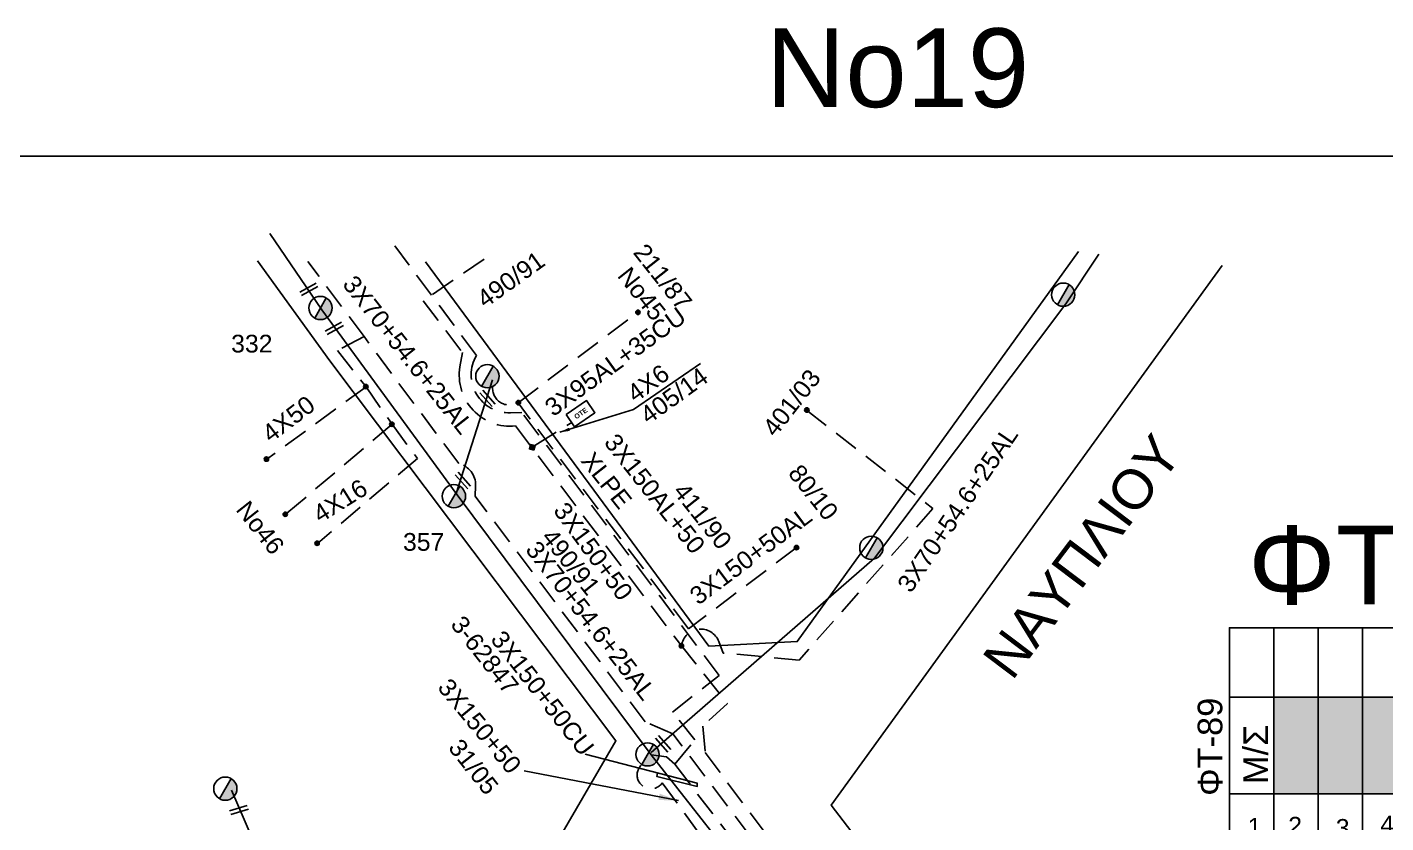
# Model space of a CAD drawing. Header units: millimetres. Extents: x 839 to 3144, y 747 to 1790.
# Drawn here: x 2305.7 to 2443.5, y 1709.7 to 1790.5 of the extents above; entities that cross this region are included whole.
import ezdxf
from ezdxf.enums import TextEntityAlignment as Align

# ---------------------------------------------------------------- set-up
doc = ezdxf.new("R2010")
doc.units = ezdxf.units.MM
doc.linetypes.add('DASHED', pattern=[19.05, 12.7, -6.35])
for name, color, linetype in [('Pillar OTE', 7, 'Continuous'), ('Ασφαλειοκιβώτια Χ.Τ 9 αναχωρήσεων', 7, 'Continuous'), ('Γέφυρες Εναερίου Δικτύου', 7, 'DASHED'), ('Εναέρια παροχή ΧΤ 4x16', 7, 'SYN_LINE'), ('Επιγραφές - Σχήματα', 7, 'Continuous'), ('Καλώδια ΧΤ   3x150+50AL', 7, 'DASHED'), ('Καλώδια ΧΤ   3x150+50CU', 7, 'DASHED'), ('Καλώδια ΧΤ   3x150AL+50CU', 7, 'DASHED'), ('Καλώδια ΧΤ   3x150AL+50XLPE', 7, 'DASHED'), ('Καλώδια ΧΤ   4x50AL', 7, 'DASHED'), ('Μηχανική τομή', 7, 'Continuous'), ('Στύλος ΦΜ', 7, 'Continuous'), ('Στύλος ΦΜ @ 1', 7, 'Continuous'), ('Συνδέσεις', 7, 'Continuous'), ('Συνεστραμμένα ΧΤ   3x70+54.6+25AL', 7, 'SYN_LINE'), ('Υπόβαθρο ΔΕΗ', 7, 'Continuous')]:
    doc.layers.add(name, color=color, linetype=linetype)
doc.styles.get("Standard").update_dxf_attribs({"font": 'ARIAL.TTF'})
doc.linetypes.add('SYN_LINE', pattern='A,0.5,-0.0001,["/\\/\\/\\/",Standard,S=0.1,R=0,X=0,Y=-0.05],-0.25', length=0.7501)
doc.dimstyles.new('ISO-25', dxfattribs={"dimtxt": 2.5, "dimasz": 2.5, "dimexe": 1.25, "dimexo": 0.625, "dimtad": 1, "dimtxsty": 'Standard', "dimcen": 2.5, "dimadec": 0, "dimazin": 0, "dimtfac": 1, "dimtmove": 0, "dimatfit": 3, "dimfxl": 1, "dimarcsym": 0})

# ---------------------------------------------------------------- blocks, each defined once
blk = doc.blocks.new('ΑΣΦΑΛΕΙΟΚΙΒΩΤΙΟ ΥΠΟΣΤΑΘΜΟΥ 9 ΑΝΑΧΩΡΗΣΕΩΝ')
at = {"layer": 'Ασφαλειοκιβώτια Χ.Τ 9 αναχωρήσεων', "ltscale": 40}
for p, q in [((-23.8, 40.36), (24.02, 40.36)), ((-9.72, 40.36), (-9.72, -40.64)), ((9.94, 40.36), (9.94, -40.64)), ((-23.8, 31.36), (24.02, 31.36)), ((-23.8, 22.36), (24.02, 22.36)), ((-23.8, 13.36), (24.02, 13.36)), ((-23.8, 4.36), (24.02, 4.36)), ((-23.8, -4.64), (24.02, -4.64)), ((-23.8, -13.64), (24.02, -13.64)), ((-23.8, -22.64), (24.02, -22.64)), ((-23.8, -31.64), (24.02, -31.64))]:
    blk.add_line(p, q, dxfattribs=at)
at = {"layer": 'Ασφαλειοκιβώτια Χ.Τ 9 αναχωρήσεων'}
blk.add_lwpolyline([(-23.8, -40.64), (24.02, -40.64), (24.02, 40.36), (-23.8, 40.36)], close=True, dxfattribs=at)
for s, p in [('1', (-18.19, 36.66)), ('2', (-17.99, 28.44)), ('3', (-18.43, 18.79)), ('4', (-17.74, 9.77)), ('5', (-18.47, 1.19)), ('6', (-17.59, -8.98)), ('7', (-18.93, -16.39)), ('8', (-18.55, -26.45)), ('9', (-17.69, -35))]:
    blk.add_text(s, height=3.6, rotation=270, dxfattribs=at).set_placement(p)
at = {"layer": 'Ασφαλειοκιβώτια Χ.Τ 9 αναχωρήσεων', "ltscale": 40}
for tag, height, p in [('ΟΝΟΜΑ', 5, (-0.16, 44.31)), ('ΚΕΙΜΕΝΟ 1', 2, (17.06, 35.59)), ('ΚΕΙΜΕΝΟ 2', 2, (17.06, 26.88)), ('ΚΕΙΜΕΝΟ 3', 2, (17.06, 17.69)), ('ΚΕΙΜΕΝΟ 4', 2, (17.06, 8.71)), ('ΚΕΙΜΕΝΟ 5', 2, (17.06, -0.13)), ('ΚΕΙΜΕΝΟ 6', 2, (17.06, -9.05)), ('ΚΕΙΜΕΝΟ 7', 2, (17.06, -18.13)), ('ΚΕΙΜΕΝΟ 8', 2, (17.06, -26.85)), ('ΚΕΙΜΕΝΟ 9', 2, (17.06, -35.99)), ('ΣΧ', 2, (-0.1, -42.64))]:
    blk.add_attdef(tag, text='', height=height, dxfattribs=at).set_placement(p, align=Align.MIDDLE_CENTER)
blk = doc.blocks.new('ΥΠΑΡΧΩΝ ΤΣΙΜΕΝΤΕΝΙΟΣ ΣΤΥΛΟΣ')
at = {"layer": 'Στύλος ΦΜ'}
blk.add_hatch(color=7, dxfattribs=at).paths.add_polyline_path([(-1.29, -2.28, 0.574793), (2.62, 0, 0.268822), (1.3, 2.27)])
at = {"layer": 'Στύλος ΦΜ', "color": 7}
blk.add_line((-1.29, -2.28), (1.3, 2.27), dxfattribs=at)
blk.add_circle((0, 0), 2.62, dxfattribs=at)
at = {"layer": 'Στύλος ΦΜ', "flags": 4}
for tag, p in [('ΑΡΙΘΜΟΣ', (-4.68, 8.05)), ('ΤΥΠΟΣ', (-4.91, 3.03))]:
    blk.add_attdef(tag, p, '', height=4, dxfattribs=at)
blk = doc.blocks.new('_ΣΥΝΔΕΣΗ')
at = {"layer": 'Συνδέσεις', "linetype": 'SYN_LINE', "ltscale": 40}
blk.add_hatch(color=256, dxfattribs=at).paths.add_polyline_path([(0.5, -0.01, 1), (-0.5, -0.01, 1)])
at = {"layer": 'Συνδέσεις'}
blk.add_circle((0, -0.01), 0.5, dxfattribs=at)
blk = doc.blocks.new('ΜΗΧΑΝΙΚΗ ΤΟΜΗ')
at = {"layer": 'Μηχανική τομή', "ltscale": 40}
for p, q in [((-1.89, 0.78), (1.89, 0.78)), ((1.89, 0), (-1.89, 0))]:
    blk.add_line(p, q, dxfattribs=at)
blk = doc.blocks.new('A$C3F94617C')
at = {"layer": 'Μηχανική τομή', "xscale": 0.5, "yscale": 0.5, "zscale": 0.5}
blk.add_blockref('ΜΗΧΑΝΙΚΗ ΤΟΜΗ', (0.95, 0), dxfattribs=at)
blk = doc.blocks.new('TSONTA XT1')
at = {"ltscale": 40}
h = blk.add_hatch(color=256, dxfattribs=at)
h.dxf.hatch_style = 1
h.paths.add_polyline_path([(595.96, 2487.66), (597.07, 2488.77), (595.96, 2489.87), (594.85, 2488.77)])
blk.add_lwpolyline([(594.85, 2488.77), (595.96, 2489.87), (597.07, 2488.77), (595.96, 2487.66)], close=True, dxfattribs=at)
blk = doc.blocks.new('PILLAR ΟΤΕ')
at = {"layer": 'Pillar OTE', "ltscale": 40}
blk.add_lwpolyline([(-3.31, 2.02), (3.39, 2.02), (3.39, -1.99), (-3.31, -1.99)], close=True, dxfattribs=at)
at = {"layer": 'Pillar OTE', "insert": (-1.81, 0.71), "char_height": 1.3575, "width": 109.961, "attachment_point": 1}
blk.add_mtext('{\\fArial|b1|i0|c161|p34;OTE}', dxfattribs=at)

msp = doc.modelspace()

# ---------------------------------------------------------------- hatches: boundary and pattern name
at = {"layer": 'Ασφαλειοκιβώτια Χ.Τ 9 αναχωρήσεων', "ltscale": 0.2}
for color, points in [(27, [(2432.1, 1722.48), (2432.1, 1712.65), (2436.6, 1712.65), (2436.6, 1722.48)]), (2, [(2436.6, 1722.48), (2436.6, 1712.65), (2441.1, 1712.65), (2441.1, 1722.48)]), (173, [(2441.1, 1722.48), (2441.1, 1712.65), (2445.6, 1712.65), (2445.6, 1722.48)])]:
    msp.add_hatch(color=color, dxfattribs=at).paths.add_polyline_path(points)

# ---------------------------------------------------------------- linework, layer by layer
at = {"layer": 'Γέφυρες Εναερίου Δικτύου', "color": 85, "ltscale": 0.2}
msp.add_lwpolyline([(2355.44, 1752.35), (2367.57, 1761.53)], dxfattribs=at)
at = {"layer": 'Γέφυρες Εναερίου Δικτύου', "color": 27, "ltscale": 0.2}
msp.add_lwpolyline([(2340.02, 1753.98), (2342.66, 1750.17), (2331.82, 1741)], dxfattribs=at)
at = {"layer": 'Γέφυρες Εναερίου Δικτύου', "color": 30, "ltscale": 0.2}
msp.add_lwpolyline([(2384.7, 1751.61), (2397.52, 1741.62), (2383.95, 1726.23), (2376.23, 1726.95), (2375.8, 1728.11, 0.778624), (2372.01, 1727.69, -14.654692)], format="xyb", dxfattribs=at)
at = {"layer": 'Γέφυρες Εναερίου Δικτύου', "color": 2, "ltscale": 0.2}
msp.add_lwpolyline([(2368.95, 1716.61), (2370.49, 1716.41), (2371.34, 1715.66), (2380.31, 1703.95), (2382.35, 1703.43, -0.635952), (2383.06, 1699.65, 2.4516)], format="xyb", dxfattribs=at)
at = {"layer": 'Εναέρια παροχή ΧΤ 4x16', "color": 27, "linetype": 'DASHED', "ltscale": 0.2}
msp.add_lwpolyline([(2342.66, 1750.17), (2345.23, 1746.69), (2335.09, 1738.08)], dxfattribs=at)
at = {"layer": 'Επιγραφές - Σχήματα'}
msp.add_lwpolyline([(875.79, 1777.39), (2904.25, 1777.39), (2904.25, 763.69), (875.79, 763.69)], close=True, dxfattribs=at)
at = {"layer": 'Επιγραφές - Σχήματα', "ltscale": 0.2}
msp.add_lwpolyline([(2362.24, 1716.69), (2373.62, 1713.73), (2373.62, 1713.41), (2369.51, 1714.42), (2369.6, 1714.78)], dxfattribs=at)
at = {"layer": 'Επιγραφές - Σχήματα', "color": 7, "linetype": 'DASHED', "ltscale": 0.2}
msp.add_lwpolyline([(2370.07, 1713.77), (2378.45, 1702.25)], dxfattribs=at)
msp.add_arc((2368.92, 1714.57), 1.4, 130.88, 325.1459, dxfattribs=at)
at = {"layer": 'Καλώδια ΧΤ   3x150+50AL', "color": 2, "ltscale": 0.2}
msp.add_lwpolyline([(2371.34, 1715.66), (2373.38, 1718.15), (2371.11, 1720.95), (2375.84, 1724.68), (2355.81, 1751.38), (2354.66, 1751.34, -0.59015), (2351.22, 1757.16), (2342.94, 1768.29)], format="xyb", dxfattribs=at)
at = {"layer": 'Καλώδια ΧΤ   3x150+50AL', "color": 30, "ltscale": 0.2}
msp.add_lwpolyline([(2352, 1766.94), (2345.82, 1762.72), (2349.8, 1757.46), (2349.55, 1756, 0.49516), (2355.18, 1750), (2371.91, 1727.81), (2376.68, 1721.82), (2374.18, 1719.53), (2374.42, 1716.84), (2381.39, 1707.49)], format="xyb", dxfattribs=at)
at = {"layer": 'Καλώδια ΧΤ   3x150+50AL', "color": 85, "ltscale": 0.2}
msp.add_lwpolyline([(2383.65, 1737.64), (2372.74, 1729.4), (2355.44, 1752.35)], dxfattribs=at)
msp.add_arc((2354.57, 1753.83), 1.71, 174.3888, 300.1769, dxfattribs=at)
at = {"layer": 'Καλώδια ΧΤ   3x150AL+50CU', "color": 27, "ltscale": 0.2}
msp.add_lwpolyline([(2383.62, 1698.98, 0.741866), (2381.27, 1705.31), (2371.14, 1718.75), (2368.34, 1719.97), (2351.09, 1742.86), (2351.13, 1743.94, 0.356627), (2349.43, 1746.18), (2339.82, 1759.07), (2334.12, 1766.71)], format="xyb", dxfattribs=at)
at = {"layer": 'Καλώδια ΧΤ   3x150AL+50CU', "color": 30, "linetype": 'DASHED', "ltscale": 0.2}
msp.add_lwpolyline([(2357.16, 1748.01), (2360.88, 1750.34)], dxfattribs=at)
at = {"layer": 'Καλώδια ΧΤ   4x50AL', "color": 27, "ltscale": 0.2}
msp.add_lwpolyline([(2339.82, 1759.07), (2337.12, 1757.67), (2340.02, 1753.98), (2329.95, 1746.62)], dxfattribs=at)
at = {"layer": 'Συνεστραμμένα ΧΤ   3x70+54.6+25AL', "color": 85, "ltscale": 20}
msp.add_lwpolyline([(2330.28, 1769.55), (2335.53, 1761.79), (2349.15, 1743.13), (2368.95, 1716.61), (2380.13, 1702.32)], dxfattribs=at)
at = {"layer": 'Συνεστραμμένα ΧΤ   3x70+54.6+25AL', "color": 2, "ltscale": 20}
msp.add_lwpolyline([(2368.95, 1716.85), (2391.6, 1736.57), (2411, 1762.41), (2414.34, 1767.45)], dxfattribs=at)
at = {"layer": 'Συνεστραμμένα ΧΤ   3x70+54.6+25AL', "color": 85, "ltscale": 15}
msp.add_lwpolyline([(2349.15, 1743.13), (2352.84, 1754.68)], dxfattribs=at)
at = {"layer": 'Συνεστραμμένα ΧΤ   3x70+54.6+25AL', "color": 62, "ltscale": 20}
msp.add_lwpolyline([(2344.08, 1680.05), (2334.04, 1695.21), (2326.37, 1713.03)], dxfattribs=at)
at = {"layer": 'Υπόβαθρο ΔΕΗ'}
for points in [[(2282.55, 1686.63), (2258.03, 1661.16), (2302.33, 1618.18), (2307.6, 1618.34), (2351.48, 1694.12), (2365.36, 1718.03), (2336.35, 1756.63), (2329.02, 1766.78)], [(2346.05, 1766.68), (2374.8, 1727.64), (2383.76, 1728.11), (2412.3, 1767.73)], [(2426.85, 1766.3), (2387.21, 1711.51), (2434.67, 1649.46), (2489.97, 1707.57), (2479.68, 1717.85), (2488.37, 1726.27), (2505.4, 1708.16), (2441.21, 1640.35), (2492.26, 1573.86), (2548.36, 1499.59), (2567.17, 1475.07), (2580.99, 1475.16), (2620.05, 1516.82), (2664.68, 1565.25), (2636.17, 1611.67), (2595.85, 1565.83)], [(2367.14, 1751.66), (2373.96, 1756.34)]]:
    msp.add_lwpolyline(points, dxfattribs=at)

# ---------------------------------------------------------------- block references
at = {"layer": 'Pillar OTE', "xscale": 0.3750000000000001, "yscale": 0.3750000000000001, "zscale": 0.3750000000000001, "rotation": 34.57012230835547}
msp.add_blockref('PILLAR ΟΤΕ', (2361.77, 1751.24), dxfattribs=at)
at = {"layer": 'Ασφαλειοκιβώτια Χ.Τ 9 αναχωρήσεων', "xscale": 0.5, "yscale": 0.5, "zscale": 0.5, "rotation": 90}
msp.add_blockref('ΑΣΦΑΛΕΙΟΚΙΒΩΤΙΟ ΥΠΟΣΤΑΘΜΟΥ 9 ΑΝΑΧΩΡΗΣΕΩΝ', (2447.78, 1717.51), dxfattribs=at).add_auto_attribs({'ΟΝΟΜΑ': 'ΦΤ-89'})
at = {"layer": 'Επιγραφές - Σχήματα', "ltscale": 0.2}
for p, rotation in [((2334.96, 1764.5), 208.7215101909241), ((2337.54, 1760.54), 208.7215101909241), ((2353.12, 1752.22), 131.8615718335747), ((2350.63, 1743.89), 131.8615718335747), ((2370.94, 1717.15), 131.8615718335747), ((2326.29, 1710.54), 17.44528130351316)]:
    msp.add_blockref('A$C3F94617C', p, dxfattribs=dict(at, rotation=rotation))
at = {"layer": 'Στύλος ΦΜ @ 1', "ltscale": 40, "xscale": 0.4499999999998181, "yscale": 0.4499999999998181, "zscale": 0.4499999999998181}
for p in [(2410.74, 1763.33), (2352.33, 1755.05), (2391.27, 1737.63), (2368.58, 1716.66), (2325.75, 1713.18)]:
    msp.add_blockref('ΥΠΑΡΧΩΝ ΤΣΙΜΕΝΤΕΝΙΟΣ ΣΤΥΛΟΣ', p, dxfattribs=at)
at = {"layer": 'Στύλος ΦΜ @ 1', "ltscale": 40}
ref = msp.add_blockref('ΥΠΑΡΧΩΝ ΤΣΙΜΕΝΤΕΝΙΟΣ ΣΤΥΛΟΣ', (2335.4, 1761.98), dxfattribs=dict(at, xscale=0.4499999999998181, yscale=0.4499999999998181, zscale=0.4499999999998181))
ref.add_attrib('ΤΥΠΟΣ', '332', (2326.34, 1757.46), dxfattribs={"layer": 'Στύλος ΦΜ', "height": 1.8, "flags": 4})
ref = msp.add_blockref('ΥΠΑΡΧΩΝ ΤΣΙΜΕΝΤΕΝΙΟΣ ΣΤΥΛΟΣ', (2348.94, 1742.87), dxfattribs=dict(at, xscale=0.4499999999998181, yscale=0.4499999999998181, zscale=0.4499999999998181))
ref.add_attrib('ΤΥΠΟΣ', '357', (2343.77, 1737.33), dxfattribs={"layer": 'Στύλος ΦΜ', "height": 1.8, "flags": 4})
at = {"layer": 'Συνδέσεις', "xscale": 0.4500000000000455, "yscale": 0.4500000000000455, "zscale": 0.4500000000000455}
for p in [(2367.6, 1761.54), (2340, 1754), (2355.47, 1752.37), (2384.73, 1751.63), (2342.64, 1750.18), (2329.92, 1746.64), (2331.83, 1741.04), (2335.06, 1738.1), (2383.68, 1737.66), (2372.01, 1727.69)]:
    msp.add_blockref('_ΣΥΝΔΕΣΗ', p, dxfattribs=at)
at = {"layer": 'Συνδέσεις', "xscale": 0.3004305354898809, "yscale": 0.3004305354898809, "zscale": 0.3004305354898809, "rotation": 120.5226084160316}
msp.add_blockref('TSONTA XT1', (3091.9, 1973.35), dxfattribs=at)

# ---------------------------------------------------------------- texts
at = {"layer": 'Εναέρια παροχή ΧΤ 4x16', "ltscale": 20}
msp.add_text('4X16', height=1.8, rotation=31.981, dxfattribs=at).set_placement((2337.39, 1742.41), align=Align.MIDDLE)
at = {"layer": 'Επιγραφές - Σχήματα', "ltscale": 0.2, "char_height": 8, "width": 39.9345, "attachment_point": 1}
for s, insert in [('Νο19', (2380.57, 1790.37)), ('ΦΤ-89', (2429.47, 1739.89))]:
    msp.add_mtext(s, dxfattribs=dict(at, insert=insert))
at = {"layer": 'Επιγραφές - Σχήματα', "ltscale": 0.2, "attachment_point": 1}
for s, insert, char_height, width, rotation in [('211/87', (2368.45, 1768.7), 1.8, 9.756, 308.3404), ('490/91', (2351.05, 1763.36), 1.8, 9.756, 35.7943), ('Νο45', (2366.84, 1766.34), 1.8, 9.756, 308.3404), ('3Χ95AL+35CU', (2357.95, 1752.34), 1.8, 9.756, 35.7943), ('4Χ6', (2366.29, 1753.77), 1.8, 9.756, 35.7943), ('405/14', (2367.61, 1751.57), 1.8, 9.756, 35.7943), ('401/03', (2380.11, 1749.89), 1.8, 9.756, 52.0466), ('ΝΑΥΠΛΙΟΥ', (2402.35, 1726.45), 4, 68.291, 52.9551), ('80/10', (2384.16, 1746.29), 1.8, 9.756, 308.3404), ('411/90', (2372.49, 1744.44), 1.8, 9.756, 308.3404), ('Νο46', (2328.15, 1742.6), 1.8, 9.756, 308.3404), ('490/91', (2359.13, 1739.78), 1.8, 9.756, 308.3404), ('3-62847', (2349.92, 1730.93), 1.8, 9.756, 308.3404), ('Μ/Σ', (2429.02, 1713.64), 2.5, 5.2138, 90), ('31/05', (2349.69, 1718.43), 1.8, 9.756, 308.3404)]:
    msp.add_mtext(s, dxfattribs=dict(at, insert=insert, char_height=char_height, width=width, rotation=rotation))
at = {"layer": 'Καλώδια ΧΤ   3x150+50AL', "ltscale": 0.2}
for s, rotation, p in [('3X150+50', 306.2578, (2363.08, 1737.28)), ('3X150+50AL', 36.7624, (2379.04, 1736.84)), ('3X150+50', 309.5278, (2351.55, 1719.54))]:
    msp.add_text(s, height=1.8, rotation=rotation, dxfattribs=at).set_placement(p, align=Align.MIDDLE)
at = {"layer": 'Καλώδια ΧΤ   3x150+50CU', "ltscale": 0.2}
msp.add_text('3X150+50CU', height=1.8, rotation=307.7859, dxfattribs=at).set_placement((2357.93, 1722.88), align=Align.MIDDLE)
at = {"layer": 'Καλώδια ΧΤ   3x150AL+50XLPE', "ltscale": 0.2, "insert": (2365.49, 1749.42), "char_height": 1.8, "width": 9.756, "attachment_point": 1, "rotation": 308.3404}
msp.add_mtext('3Χ150AL+50\\PXLPE', dxfattribs=at)
at = {"layer": 'Καλώδια ΧΤ   4x50AL', "ltscale": 0.2}
msp.add_text('4X50', height=1.8, rotation=37.2028, dxfattribs=at).set_placement((2332.15, 1750.72), align=Align.MIDDLE)
at = {"layer": 'Συνεστραμμένα ΧΤ   3x70+54.6+25AL', "ltscale": 20}
for rotation, p in [(308.1837, (2344.31, 1757.23)), (55.8975, (2400.02, 1741.55)), (307.9014, (2362.83, 1730.25))]:
    msp.add_text('3X70+54.6+25AL', height=1.8, rotation=rotation, dxfattribs=at).set_placement(p, align=Align.MIDDLE)

# ---------------------------------------------------------------- leaders
at = {"layer": 'Επιγραφές - Σχήματα', "ltscale": 40}
for points, override in [([(2359.68, 1749.36), (2367.14, 1751.66)], {"dimasz": 1, "dimtad": 0}), ([(2371.71, 1711.97), (2356.07, 1715)], {"dimasz": 2, "dimtad": 0})]:
    msp.add_leader(points, dimstyle='ISO-25', override=override, dxfattribs=at)

doc.saveas('drawing.dxf')
